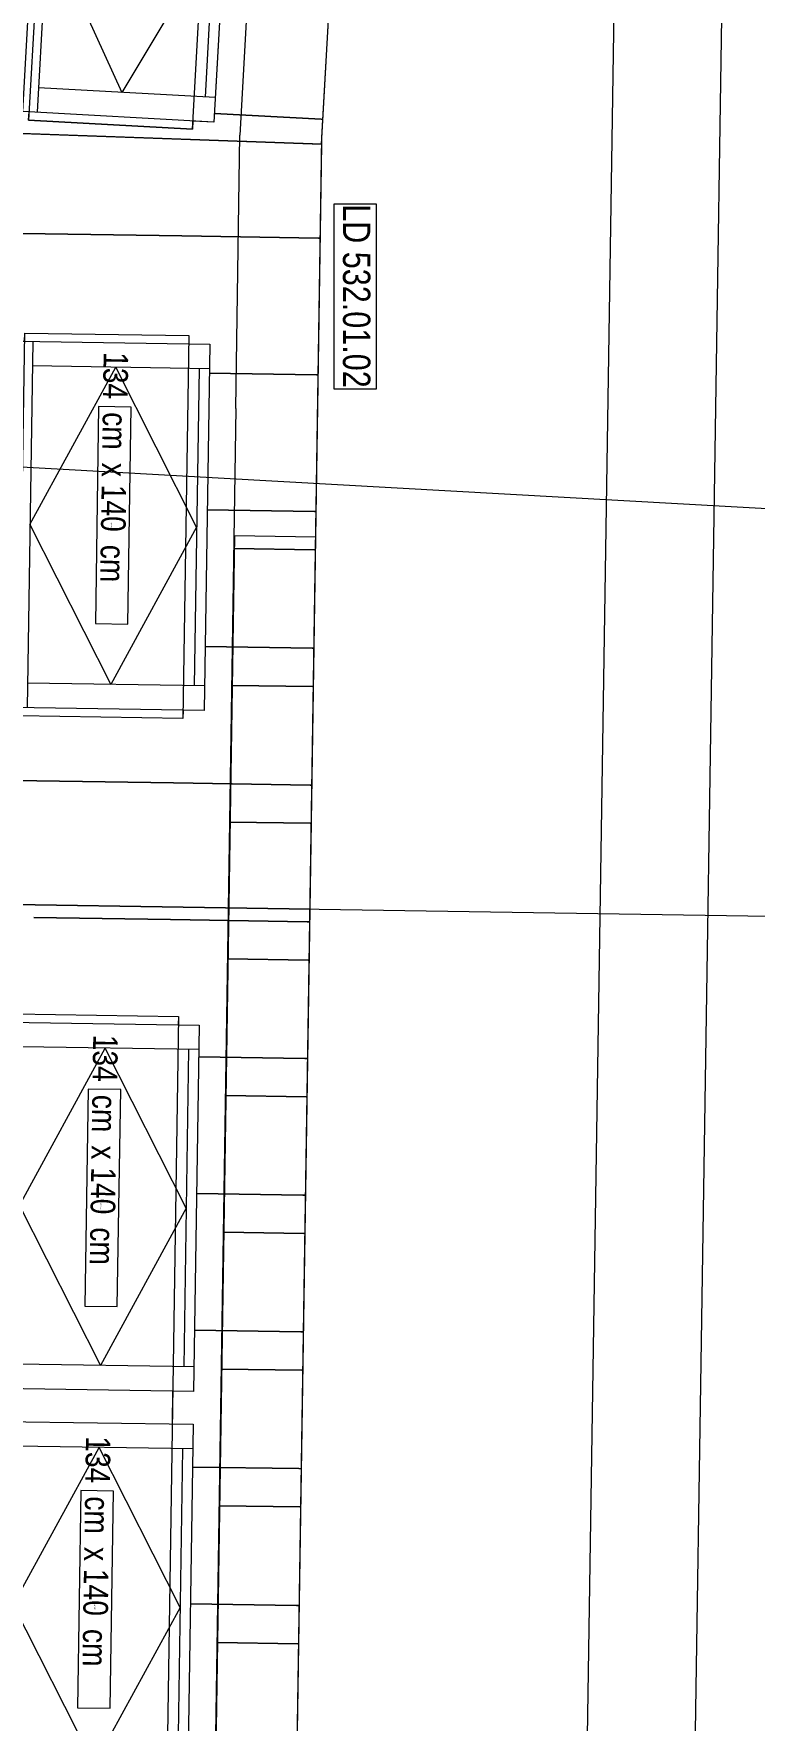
# Model space of a CAD drawing. Header units: metres. Extents: x -19025 to 34897, y -14024 to 26069.
# Drawn here: x 884 to 3519, y 7720 to 13887 of the extents above; entities that cross this region are included whole.
import ezdxf
from ezdxf.enums import TextEntityAlignment as Align

# ---------------------------------------------------------------- set-up
doc = ezdxf.new("R2010")
doc.units = ezdxf.units.M
doc.header["$MEASUREMENT"] = 0
for name, color, linetype in [('11__100 Achsraster', 7, 'Continuous'), ('310 Dachkonstruktion massiv', 7, 'Continuous'), ('330 Dachdeckung', 7, 'Continuous'), ('930 Beschriftung Allgemein', 7, 'Continuous'), ('936 Beschriftung PP', 7, 'Continuous'), ('937 Beschriftung Detail', 7, 'Continuous')]:
    doc.layers.add(name, color=color, linetype=linetype)
doc.styles.add('ERSTELLTER_STIL_1', font='ARIALN.TTF')
doc.styles.add('ERSTELLTER_STIL_4', font='arialbd.ttf')
doc.styles.add('ERSTELLTER_STIL_9', font='arial.ttf', dxfattribs={"width": 0.8})
doc.linetypes.add('Grenze Bezirk', pattern='A,0,[2,22HAUS116_412 STG1 _ 2.DG_IndexB_2026-08-161.Shx,S=0.001587,R=0,X=0,Y=0],-0.25,0', length=0.25)

# ---------------------------------------------------------------- blocks, each defined once
blk = doc.blocks.new('Etikett_36_1', base_point=(-0.5762, 12.8611))
at = {"layer": '936 Beschriftung PP', "color": 7, "linetype": 'Continuous', "lineweight": 13, "flags": 128}
blk.add_lwpolyline([(-0.7069, 12.0695), (-0.5884, 12.0677), (-0.5762, 12.8611), (-0.6948, 12.863)], close=True, dxfattribs=at)
at = {"layer": '936 Beschriftung PP', "color": 7, "lineweight": 13, "insert": (-0.6016, 12.0679), "char_height": 0.09, "attachment_point": 3, "rotation": 269.12119, "style": 'ERSTELLTER_STIL_1'}
blk.add_mtext('\\A1;{\\pqr;\\pt0,1;\\fArial Narrow|b0|i0|c0|p0;\\W1.000000;134\\fArial Narrow|b0|i0|c0|p0;\\W1.000000;\\A1{\\H.66x;\\S^  ;}\\fArial Narrow|b0|i0|c0|p0;\\W1.000000; cm\\fArial Narrow|b0|i0|c0|p0;\\W1.000000;\\A1{\\H.66x;\\S^  ;}\\fArial Narrow|b0|i0|c0|p0;\\W1.000000; x \\fArial Narrow|b0|i0|c0|p0;\\W1.000000;\\fArial Narrow|b0|i0|c0|p0;\\W1.000000;\\fArial Narrow|b0|i0|c0|p0;\\W1.000000;\\fArial Narrow|b0|i0|c0|p0;\\W1.000000;\\fArial Narrow|b0|i0|c0|p0;\\W1.000000;140\\fArial Narrow|b0|i0|c0|p0;\\W1.000000;\\A1{\\H.66x;\\S^  ;}\\fArial Narrow|b0|i0|c0|p0;\\W1.000000; cm\\fArial Narrow|b0|i0|c0|p0;\\W1.000000;\\A1{\\H.66x;\\S^  ;}\\fArial Narrow|b0|i0|c0|p0;\\W1.000000;\\fArial Narrow|b0|i0|c0|p0;\\W1.000000;\\fArial Narrow|b0|i0|c0|p0;\\W1.000000;\\fArial Narrow|b0|i0|c0|p0;\\W1.000000;\\fArial Narrow|b0|i0|c0|p0;\\W1.000000;\\fArial Narrow|b0|i0|c0|p0;\\W1.000000;\\fArial Narrow|b0|i0|c0|p0;\\W1.000000;\\A1{\\H.66x;\\S^  ;}\\fArial Narrow|b0|i0|c0|p0;\\W1.000000;\\fArial Narrow|b0|i0|c0|p0;\\W1.000000;\\A1{\\H.66x;\\S^  ;}\\fArial Narrow|b0|i0|c0|p0;\\W1.000000;\\fArial Narrow|b0|i0|c0|p0;\\W1.000000;\\fArial Narrow|b0|i0|c0|p0;\\W1.000000;\\fArial Narrow|b0|i0|c0|p0;\\W1.000000;\\fArial Narrow|b0|i0|c0|p0;\\W1.000000;\\fArial Narrow|b0|i0|c0|p0;\\W1.000000;\\fArial Narrow|b0|i0|c0|p0;\\W1.000000;\\A1{\\H.66x;\\S^  ;}\\fArial Narrow|b0|i0|c0|p0;\\W1.000000;\\fArial Narrow|b0|i0|c0|p0;\\W1.000000;\\A1{\\H.66x;\\S^  ;}\\fArial Narrow|b0|i0|c0|p0;\\W1.000000;\\fArial Narrow|b0|i0|c0|p0;\\W1.000000;\\fArial Narrow|b0|i0|c0|p0;\\W1.000000;\\fArial Narrow|b0|i0|c0|p0;\\W1.000000;\\fArial Narrow|b0|i0|c0|p0;\\W1.000000;\\fArial Narrow|b0|i0|c0|p0;\\W1.000000;\\fArial Narrow|b0|i0|c0|p0;\\W1.000000;\\A1{\\H.66x;\\S^  ;}\\fArial Narrow|b0|i0|c0|p0;\\W1.000000;\\fArial Narrow|b0|i0|c0|p0;\\W1.000000;\\A1{\\H.66x;\\S^  ;}\\fArial Narrow|b0|i0|c0|p0;\\W1.000000;\\fArial Narrow|b0|i0|c0|p0;\\W1.000000;\\fArial Narrow|b0|i0|c0|p0;\\W1.000000;\\fArial Narrow|b0|i0|c0|p0;\\W1.000000;\\fArial Narrow|b0|i0|c0|p0;\\W1.000000;\\fArial Narrow|b0|i0|c0|p0;\\W1.000000;\\fArial Narrow|b0|i0|c0|p0;\\W1.000000;\\A1{\\H.66x;\\S^  ;}\\fArial Narrow|b0|i0|c0|p0;\\W1.000000;}', dxfattribs=at)
at = {"layer": '936 Beschriftung PP', "color": 7, "lineweight": 13, "style": 'ERSTELLTER_STIL_1'}
blk.add_attdef('DUMMY_92', text='', height=0.09, rotation=269.12119, dxfattribs=at).set_placement((-0.5762, 12.8611), align=Align.TOP_LEFT)
blk = doc.blocks.new('Etikett_37_1', base_point=(-0.5495, 14.3294))
at = {"layer": '936 Beschriftung PP', "color": 7, "linetype": 'Continuous', "lineweight": 13, "flags": 128}
blk.add_lwpolyline([(-0.6803, 13.5378), (-0.5617, 13.536), (-0.5495, 14.3294), (-0.6681, 14.3312)], close=True, dxfattribs=at)
at = {"layer": '936 Beschriftung PP', "color": 7, "lineweight": 13, "insert": (-0.5749, 13.5362), "char_height": 0.09, "attachment_point": 3, "rotation": 269.12119, "style": 'ERSTELLTER_STIL_1'}
blk.add_mtext('\\A1;{\\pqr;\\pt0,1;\\fArial Narrow|b0|i0|c0|p0;\\W1.000000;134\\fArial Narrow|b0|i0|c0|p0;\\W1.000000;\\A1{\\H.66x;\\S^  ;}\\fArial Narrow|b0|i0|c0|p0;\\W1.000000; cm\\fArial Narrow|b0|i0|c0|p0;\\W1.000000;\\A1{\\H.66x;\\S^  ;}\\fArial Narrow|b0|i0|c0|p0;\\W1.000000; x \\fArial Narrow|b0|i0|c0|p0;\\W1.000000;\\fArial Narrow|b0|i0|c0|p0;\\W1.000000;\\fArial Narrow|b0|i0|c0|p0;\\W1.000000;\\fArial Narrow|b0|i0|c0|p0;\\W1.000000;\\fArial Narrow|b0|i0|c0|p0;\\W1.000000;140\\fArial Narrow|b0|i0|c0|p0;\\W1.000000;\\A1{\\H.66x;\\S^  ;}\\fArial Narrow|b0|i0|c0|p0;\\W1.000000; cm\\fArial Narrow|b0|i0|c0|p0;\\W1.000000;\\A1{\\H.66x;\\S^  ;}\\fArial Narrow|b0|i0|c0|p0;\\W1.000000;\\fArial Narrow|b0|i0|c0|p0;\\W1.000000;\\fArial Narrow|b0|i0|c0|p0;\\W1.000000;\\fArial Narrow|b0|i0|c0|p0;\\W1.000000;\\fArial Narrow|b0|i0|c0|p0;\\W1.000000;\\fArial Narrow|b0|i0|c0|p0;\\W1.000000;\\fArial Narrow|b0|i0|c0|p0;\\W1.000000;\\A1{\\H.66x;\\S^  ;}\\fArial Narrow|b0|i0|c0|p0;\\W1.000000;\\fArial Narrow|b0|i0|c0|p0;\\W1.000000;\\A1{\\H.66x;\\S^  ;}\\fArial Narrow|b0|i0|c0|p0;\\W1.000000;\\fArial Narrow|b0|i0|c0|p0;\\W1.000000;\\fArial Narrow|b0|i0|c0|p0;\\W1.000000;\\fArial Narrow|b0|i0|c0|p0;\\W1.000000;\\fArial Narrow|b0|i0|c0|p0;\\W1.000000;\\fArial Narrow|b0|i0|c0|p0;\\W1.000000;\\fArial Narrow|b0|i0|c0|p0;\\W1.000000;\\A1{\\H.66x;\\S^  ;}\\fArial Narrow|b0|i0|c0|p0;\\W1.000000;\\fArial Narrow|b0|i0|c0|p0;\\W1.000000;\\A1{\\H.66x;\\S^  ;}\\fArial Narrow|b0|i0|c0|p0;\\W1.000000;\\fArial Narrow|b0|i0|c0|p0;\\W1.000000;\\fArial Narrow|b0|i0|c0|p0;\\W1.000000;\\fArial Narrow|b0|i0|c0|p0;\\W1.000000;\\fArial Narrow|b0|i0|c0|p0;\\W1.000000;\\fArial Narrow|b0|i0|c0|p0;\\W1.000000;\\fArial Narrow|b0|i0|c0|p0;\\W1.000000;\\A1{\\H.66x;\\S^  ;}\\fArial Narrow|b0|i0|c0|p0;\\W1.000000;\\fArial Narrow|b0|i0|c0|p0;\\W1.000000;\\A1{\\H.66x;\\S^  ;}\\fArial Narrow|b0|i0|c0|p0;\\W1.000000;\\fArial Narrow|b0|i0|c0|p0;\\W1.000000;\\fArial Narrow|b0|i0|c0|p0;\\W1.000000;\\fArial Narrow|b0|i0|c0|p0;\\W1.000000;\\fArial Narrow|b0|i0|c0|p0;\\W1.000000;\\fArial Narrow|b0|i0|c0|p0;\\W1.000000;\\fArial Narrow|b0|i0|c0|p0;\\W1.000000;\\A1{\\H.66x;\\S^  ;}\\fArial Narrow|b0|i0|c0|p0;\\W1.000000;}', dxfattribs=at)
at = {"layer": '936 Beschriftung PP', "color": 7, "lineweight": 13, "style": 'ERSTELLTER_STIL_1'}
blk.add_attdef('DUMMY_92', text='', height=0.09, rotation=269.12119, dxfattribs=at).set_placement((-0.5495, 14.3294), align=Align.TOP_LEFT)
blk = doc.blocks.new('Etikett_38_1', base_point=(-0.5115, 16.8253))
at = {"layer": '936 Beschriftung PP', "color": 7, "linetype": 'Continuous', "lineweight": 13, "flags": 128}
blk.add_lwpolyline([(-0.6422, 16.0337), (-0.5237, 16.0319), (-0.5115, 16.8253), (-0.6301, 16.8271)], close=True, dxfattribs=at)
at = {"layer": '936 Beschriftung PP', "color": 7, "lineweight": 13, "insert": (-0.5369, 16.0321), "char_height": 0.09, "attachment_point": 3, "rotation": 269.12119, "style": 'ERSTELLTER_STIL_1'}
blk.add_mtext('\\A1;{\\pqr;\\pt0,1;\\fArial Narrow|b0|i0|c0|p0;\\W1.000000;134\\fArial Narrow|b0|i0|c0|p0;\\W1.000000;\\A1{\\H.66x;\\S^  ;}\\fArial Narrow|b0|i0|c0|p0;\\W1.000000; cm\\fArial Narrow|b0|i0|c0|p0;\\W1.000000;\\A1{\\H.66x;\\S^  ;}\\fArial Narrow|b0|i0|c0|p0;\\W1.000000; x \\fArial Narrow|b0|i0|c0|p0;\\W1.000000;\\fArial Narrow|b0|i0|c0|p0;\\W1.000000;\\fArial Narrow|b0|i0|c0|p0;\\W1.000000;\\fArial Narrow|b0|i0|c0|p0;\\W1.000000;\\fArial Narrow|b0|i0|c0|p0;\\W1.000000;140\\fArial Narrow|b0|i0|c0|p0;\\W1.000000;\\A1{\\H.66x;\\S^  ;}\\fArial Narrow|b0|i0|c0|p0;\\W1.000000; cm\\fArial Narrow|b0|i0|c0|p0;\\W1.000000;\\A1{\\H.66x;\\S^  ;}\\fArial Narrow|b0|i0|c0|p0;\\W1.000000;\\fArial Narrow|b0|i0|c0|p0;\\W1.000000;\\fArial Narrow|b0|i0|c0|p0;\\W1.000000;\\fArial Narrow|b0|i0|c0|p0;\\W1.000000;\\fArial Narrow|b0|i0|c0|p0;\\W1.000000;\\fArial Narrow|b0|i0|c0|p0;\\W1.000000;\\fArial Narrow|b0|i0|c0|p0;\\W1.000000;\\A1{\\H.66x;\\S^  ;}\\fArial Narrow|b0|i0|c0|p0;\\W1.000000;\\fArial Narrow|b0|i0|c0|p0;\\W1.000000;\\A1{\\H.66x;\\S^  ;}\\fArial Narrow|b0|i0|c0|p0;\\W1.000000;\\fArial Narrow|b0|i0|c0|p0;\\W1.000000;\\fArial Narrow|b0|i0|c0|p0;\\W1.000000;\\fArial Narrow|b0|i0|c0|p0;\\W1.000000;\\fArial Narrow|b0|i0|c0|p0;\\W1.000000;\\fArial Narrow|b0|i0|c0|p0;\\W1.000000;\\fArial Narrow|b0|i0|c0|p0;\\W1.000000;\\A1{\\H.66x;\\S^  ;}\\fArial Narrow|b0|i0|c0|p0;\\W1.000000;\\fArial Narrow|b0|i0|c0|p0;\\W1.000000;\\A1{\\H.66x;\\S^  ;}\\fArial Narrow|b0|i0|c0|p0;\\W1.000000;\\fArial Narrow|b0|i0|c0|p0;\\W1.000000;\\fArial Narrow|b0|i0|c0|p0;\\W1.000000;\\fArial Narrow|b0|i0|c0|p0;\\W1.000000;\\fArial Narrow|b0|i0|c0|p0;\\W1.000000;\\fArial Narrow|b0|i0|c0|p0;\\W1.000000;\\fArial Narrow|b0|i0|c0|p0;\\W1.000000;\\A1{\\H.66x;\\S^  ;}\\fArial Narrow|b0|i0|c0|p0;\\W1.000000;\\fArial Narrow|b0|i0|c0|p0;\\W1.000000;\\A1{\\H.66x;\\S^  ;}\\fArial Narrow|b0|i0|c0|p0;\\W1.000000;\\fArial Narrow|b0|i0|c0|p0;\\W1.000000;\\fArial Narrow|b0|i0|c0|p0;\\W1.000000;\\fArial Narrow|b0|i0|c0|p0;\\W1.000000;\\fArial Narrow|b0|i0|c0|p0;\\W1.000000;\\fArial Narrow|b0|i0|c0|p0;\\W1.000000;\\fArial Narrow|b0|i0|c0|p0;\\W1.000000;\\A1{\\H.66x;\\S^  ;}\\fArial Narrow|b0|i0|c0|p0;\\W1.000000;}', dxfattribs=at)
at = {"layer": '936 Beschriftung PP', "color": 7, "lineweight": 13, "style": 'ERSTELLTER_STIL_1'}
blk.add_attdef('DUMMY_92', text='', height=0.09, rotation=269.12119, dxfattribs=at).set_placement((-0.5115, 16.8253), align=Align.TOP_LEFT)
blk = doc.blocks.new('*X598')
at = {"layer": '310 Dachkonstruktion massiv', "color": 8, "linetype": 'Continuous', "lineweight": 5}
for p, q in [((-1.3666, 17.4666), (-1.3254, 17.466)), ((-1.3254, 17.466), (-1.3666, 17.4666)), ((-1.3254, 17.466), (-0.8254, 17.4583)), ((-0.8254, 17.4583), (-1.3254, 17.466)), ((-0.8254, 17.4583), (-0.3255, 17.4506)), ((-0.3255, 17.4506), (-0.8254, 17.4583)), ((-0.3255, 17.4506), (0.1745, 17.4429)), ((0.1745, 17.4429), (-0.3255, 17.4506)), ((0.1745, 17.4429), (0.1808, 17.4428)), ((0.1808, 17.4428), (0.1745, 17.4429)), ((-1.3742, 16.9666), (-1.3331, 16.966)), ((-1.3331, 16.966), (-1.3742, 16.9666)), ((-1.3331, 16.966), (-0.9254, 16.9597)), ((-0.9254, 16.9597), (-1.3331, 16.966)), ((-0.2255, 16.949), (0.1668, 16.943)), ((0.1668, 16.943), (-0.2255, 16.949)), ((0.1668, 16.943), (0.1731, 16.9429)), ((0.1731, 16.9429), (0.1668, 16.943)), ((-1.3819, 16.4667), (-1.3407, 16.4661)), ((-1.3407, 16.4661), (-1.3819, 16.4667)), ((-1.3407, 16.4661), (-0.933, 16.4598)), ((-0.933, 16.4598), (-1.3407, 16.4661)), ((-0.2331, 16.4491), (0.1591, 16.443)), ((0.1591, 16.443), (-0.2331, 16.4491)), ((0.1591, 16.443), (0.1654, 16.4429)), ((0.1654, 16.4429), (0.1591, 16.443)), ((-1.3896, 15.9668), (-1.3484, 15.9661)), ((-1.3484, 15.9661), (-1.3896, 15.9668)), ((-1.3484, 15.9661), (-0.9407, 15.9599)), ((-0.9407, 15.9599), (-1.3484, 15.9661)), ((-0.2408, 15.9491), (0.1514, 15.9431)), ((0.1514, 15.9431), (-0.2408, 15.9491)), ((0.1514, 15.9431), (0.1578, 15.943)), ((0.1578, 15.943), (0.1514, 15.9431)), ((-1.3972, 15.4668), (-1.3561, 15.4662)), ((-1.3561, 15.4662), (-1.3972, 15.4668)), ((-1.3561, 15.4662), (-0.8562, 15.4585)), ((-0.8562, 15.4585), (-1.3561, 15.4662)), ((-0.8562, 15.4585), (-0.3562, 15.4508)), ((-0.3562, 15.4508), (-0.8562, 15.4585)), ((-0.3562, 15.4508), (0.1437, 15.4431)), ((0.1437, 15.4431), (-0.3562, 15.4508)), ((0.1437, 15.4431), (0.1501, 15.443)), ((0.1501, 15.443), (0.1437, 15.4431))]:
    blk.add_line(p, q, dxfattribs=at)
blk = doc.blocks.new('Einfache Dachfensteröffnung_11')
at = {"layer": '310 Dachkonstruktion massiv', "linetype": 'Continuous', "lineweight": 0}
for p, q in [((0.7, 0.6), (-0.7, 0.6)), ((-0.7, 0.6), (-0.7, 0)), ((0.7, 0), (0.7, 0.6)), ((-0.7, 0), (0.7, 0))]:
    blk.add_line(p, q, dxfattribs=at)
blk = doc.blocks.new('VELUX GGL_5')
at = {"layer": '310 Dachkonstruktion massiv', "color": 7, "linetype": 'Continuous', "lineweight": 13}
for p, q in [((-0.67, 0.6475), (0.67, 0.6475)), ((-0.58, 0), (-0.58, 0.6475)), ((0, 0.6475), (-0.58, 0.3425)), ((0, 0.6475), (0.58, 0.3425)), ((0.58, 0), (0.58, 0.6475)), ((0, 0.0375), (-0.58, 0.3425)), ((0, 0.0375), (0.58, 0.3425)), ((-0.58, 0.0375), (0.58, 0.0375))]:
    blk.add_line(p, q, dxfattribs=at)
at = {"layer": '310 Dachkonstruktion massiv', "color": 7, "linetype": 'Continuous', "lineweight": 13, "flags": 128}
blk.add_lwpolyline([(-0.67, 0), (0.67, 0), (0.67, 0.7), (-0.67, 0.7)], close=True, dxfattribs=at)
at = {"layer": '310 Dachkonstruktion massiv', "color": 255, "linetype": 'Continuous', "lineweight": 13, "style": 'ERSTELLTER_STIL_1'}
blk.add_attdef('BO_edinum', text='', height=0.005, dxfattribs=at).set_placement((0, 0.35), align=Align.MIDDLE_CENTER)
blk = doc.blocks.new('Dachfläche_22_1', base_point=(0.1432, 14.9894))
at = {"layer": '310 Dachkonstruktion massiv', "color": 7, "linetype": 'Continuous', "lineweight": 13, "flags": 128}
for points in [[(-1.3608, 17.8417), (-1.4042, 15.0132), (0.1432, 14.9894), (0.1861, 17.7865)], [(-0.9212, 15.7258), (-0.9443, 15.7262), (-0.9237, 17.066), (-0.9007, 17.0657), (-0.9002, 17.0957), (-0.3003, 17.0865), (-0.3007, 17.0565), (-0.2238, 17.0553), (-0.2444, 15.7155), (-0.3213, 15.7166), (-0.3217, 15.6866), (-0.9217, 15.6958)]]:
    blk.add_lwpolyline(points, close=True, dxfattribs=at)
at = {"layer": '310 Dachkonstruktion massiv', "color": 7, "linetype": 'Continuous', "lineweight": 13}
blk.add_blockref('*X598', (0, 0), dxfattribs=at)
at = {"layer": '310 Dachkonstruktion massiv', "linetype": 'Continuous', "lineweight": 0, "xscale": -1, "rotation": 89.12119309730059}
blk.add_blockref('Einfache Dachfensteröffnung_11', (-0.311, 16.3866), dxfattribs=at)
at = {"layer": '310 Dachkonstruktion massiv', "linetype": 'Continuous', "lineweight": 0}
ref = blk.add_blockref('VELUX GGL_5', (-0.2341, 16.3854), dxfattribs=dict(at, xscale=-1, rotation=89.12119309730059))
ref.add_attrib('BO_edinum', '134/140', dxfattribs={"color": 8, "linetype": 'Continuous', "lineweight": 13, "height": 0.005, "rotation": 89.12119, "style": 'ERSTELLTER_STIL_1'}).set_placement((-0.5841, 16.3908), align=Align.MIDDLE_CENTER)
blk = doc.blocks.new('*X602')
at = {"layer": '310 Dachkonstruktion massiv', "color": 8, "linetype": 'Continuous', "lineweight": 5}
for p, q in [((-0.8676, 14.9586), (-0.3676, 14.9509)), ((-0.3676, 14.9509), (-0.8676, 14.9586)), ((-0.3676, 14.9509), (0.1323, 14.9432)), ((0.1323, 14.9432), (-0.3676, 14.9509)), ((0.1323, 14.9432), (0.1424, 14.9431)), ((0.1424, 14.9431), (0.1323, 14.9432)), ((-0.2638, 14.4493), (0.1246, 14.4433)), ((0.1246, 14.4433), (-0.2638, 14.4493)), ((0.1246, 14.4433), (0.1348, 14.4432)), ((0.1348, 14.4432), (0.1246, 14.4433)), ((-0.2715, 13.9493), (0.117, 13.9434)), ((0.117, 13.9434), (-0.2715, 13.9493)), ((0.117, 13.9434), (0.1271, 13.9432)), ((0.1271, 13.9432), (0.117, 13.9434)), ((-0.2791, 13.4494), (0.1093, 13.4434)), ((0.1093, 13.4434), (-0.2791, 13.4494)), ((0.1093, 13.4434), (0.1194, 13.4433)), ((0.1194, 13.4433), (0.1093, 13.4434)), ((-0.2868, 12.9495), (0.1016, 12.9435)), ((0.1016, 12.9435), (-0.2868, 12.9495)), ((0.1016, 12.9435), (0.1118, 12.9433)), ((0.1118, 12.9433), (0.1016, 12.9435)), ((-0.2945, 12.4495), (0.0939, 12.4435)), ((0.0939, 12.4435), (-0.2945, 12.4495)), ((0.0939, 12.4435), (0.1041, 12.4434)), ((0.1041, 12.4434), (0.0939, 12.4435))]:
    blk.add_line(p, q, dxfattribs=at)
blk = doc.blocks.new('Einfache Dachfensteröffnung_13')
at = {"layer": '310 Dachkonstruktion massiv', "linetype": 'Continuous', "lineweight": 0}
for p, q in [((1.43, 0.6), (-1.43, 0.6)), ((-1.43, 0.6), (-1.43, 0)), ((1.43, 0), (1.43, 0.6)), ((-1.43, 0), (1.43, 0))]:
    blk.add_line(p, q, dxfattribs=at)
blk = doc.blocks.new('VELUX GGL_6')
at = {"layer": '310 Dachkonstruktion massiv', "color": 7, "linetype": 'Continuous', "lineweight": 13}
for p, q in [((-0.67, 0.6475), (0.67, 0.6475)), ((-0.58, 0), (-0.58, 0.6475)), ((0, 0.6475), (-0.58, 0.3425)), ((0, 0.6475), (0.58, 0.3425)), ((0.58, 0), (0.58, 0.6475)), ((0, 0.0375), (-0.58, 0.3425)), ((0, 0.0375), (0.58, 0.3425)), ((-0.58, 0.0375), (0.58, 0.0375))]:
    blk.add_line(p, q, dxfattribs=at)
at = {"layer": '310 Dachkonstruktion massiv', "color": 7, "linetype": 'Continuous', "lineweight": 13, "flags": 128}
blk.add_lwpolyline([(-0.67, 0), (0.67, 0), (0.67, 0.7), (-0.67, 0.7)], close=True, dxfattribs=at)
at = {"layer": '310 Dachkonstruktion massiv', "color": 255, "linetype": 'Continuous', "lineweight": 13, "style": 'ERSTELLTER_STIL_1'}
blk.add_attdef('BO_edinum', text='', height=0.005, dxfattribs=at).set_placement((0, 0.35), align=Align.MIDDLE_CENTER)
blk = doc.blocks.new('Dachfläche_23_1', base_point=(0.04, 8.2644))
at = {"layer": '310 Dachkonstruktion massiv', "color": 7, "linetype": 'Continuous', "lineweight": 13, "flags": 128}
for points in [[(-1.4042, 15.0132), (-1.5123, 7.9674), (-0.6658, 7.9545), (-0.6609, 8.2752), (0.04, 8.2644), (0.1432, 14.9894)], [(-0.9818, 11.7762), (-1.0049, 11.7766), (-0.9843, 13.1164), (-0.9612, 13.1161), (-0.9594, 13.2361), (-0.9825, 13.2364), (-0.9619, 14.5763), (-0.9388, 14.5759), (-0.9384, 14.606), (-0.3385, 14.5967), (-0.3389, 14.5667), (-0.262, 14.5655), (-0.2826, 13.2257), (-0.3595, 13.2269), (-0.3613, 13.1069), (-0.2844, 13.1057), (-0.305, 11.7659), (-0.3819, 11.767), (-0.3823, 11.7371), (-0.9822, 11.7463)]]:
    blk.add_lwpolyline(points, close=True, dxfattribs=at)
at = {"layer": '310 Dachkonstruktion massiv', "color": 7, "linetype": 'Continuous', "lineweight": 13}
blk.add_blockref('*X602', (0, 0), dxfattribs=at)
at = {"layer": '310 Dachkonstruktion massiv', "linetype": 'Continuous', "lineweight": 0}
ref = blk.add_blockref('VELUX GGL_5', (-0.2723, 13.8956), dxfattribs=dict(at, xscale=-1, rotation=89.12119309730059))
ref.add_attrib('BO_edinum', '134/140', dxfattribs={"color": 8, "linetype": 'Continuous', "lineweight": 13, "height": 0.005, "rotation": 89.12119, "style": 'ERSTELLTER_STIL_1'}).set_placement((-0.6223, 13.901), align=Align.MIDDLE_CENTER)
at = {"layer": '310 Dachkonstruktion massiv', "linetype": 'Continuous', "lineweight": 0, "xscale": -1, "rotation": 89.12119309730059}
blk.add_blockref('Einfache Dachfensteröffnung_13', (-0.3604, 13.1669), dxfattribs=at)
blk.add_blockref('Einfache Dachfensteröffnung_13', (-0.3604, 13.1669), dxfattribs=at)
at = {"layer": '310 Dachkonstruktion massiv', "linetype": 'Continuous', "lineweight": 0}
ref = blk.add_blockref('VELUX GGL_6', (-0.2947, 12.4358), dxfattribs=dict(at, xscale=-1, rotation=89.12119309730059))
ref.add_attrib('BO_edinum', '134/140', dxfattribs={"color": 8, "linetype": 'Continuous', "lineweight": 13, "height": 0.005, "rotation": 89.12119, "style": 'ERSTELLTER_STIL_1'}).set_placement((-0.6446, 12.4412), align=Align.MIDDLE_CENTER)
blk = doc.blocks.new('*X616')
at = {"layer": '330 Dachdeckung', "color": 253, "linetype": 'Continuous', "lineweight": 9, "true_color": 0x9f9f9f}
for p, q in [((-0.1344, 16.3075), (0.1594, 16.303)), ((0.1594, 16.303), (-0.1344, 16.3075)), ((0.1594, 16.303), (0.1633, 16.3029)), ((0.1633, 16.3029), (0.1594, 16.303)), ((-0.1421, 15.8076), (0.1517, 15.803)), ((0.1517, 15.803), (-0.1421, 15.8076)), ((0.1517, 15.803), (0.1556, 15.803)), ((0.1556, 15.803), (0.1517, 15.803)), ((-0.1498, 15.3076), (0.144, 15.3031)), ((0.144, 15.3031), (-0.1498, 15.3076)), ((0.144, 15.3031), (0.148, 15.303)), ((0.148, 15.303), (0.144, 15.3031)), ((-0.1574, 14.8077), (0.1363, 14.8032)), ((0.1363, 14.8032), (-0.1574, 14.8077)), ((0.1363, 14.8032), (0.1403, 14.8031)), ((0.1403, 14.8031), (0.1363, 14.8032)), ((-0.1651, 14.3077), (0.1286, 14.3032)), ((0.1286, 14.3032), (-0.1651, 14.3077)), ((0.1286, 14.3032), (0.1326, 14.3032)), ((0.1326, 14.3032), (0.1286, 14.3032)), ((-0.1728, 13.8078), (0.121, 13.8033)), ((0.121, 13.8033), (-0.1728, 13.8078)), ((0.121, 13.8033), (0.125, 13.8032)), ((0.125, 13.8032), (0.121, 13.8033)), ((-0.1804, 13.3078), (0.1133, 13.3033)), ((0.1133, 13.3033), (-0.1804, 13.3078)), ((0.1133, 13.3033), (0.1173, 13.3033)), ((0.1173, 13.3033), (0.1133, 13.3033)), ((-0.1881, 12.8079), (0.1056, 12.8034)), ((0.1056, 12.8034), (-0.1881, 12.8079)), ((0.1056, 12.8034), (0.1096, 12.8033)), ((0.1096, 12.8033), (0.1056, 12.8034)), ((-0.1958, 12.308), (0.0979, 12.3034)), ((0.0979, 12.3034), (-0.1958, 12.308)), ((0.0979, 12.3034), (0.1019, 12.3034)), ((0.1019, 12.3034), (0.0979, 12.3034))]:
    blk.add_line(p, q, dxfattribs=at)
blk = doc.blocks.new('Dachfläche_28_1', base_point=(0.04, 8.2637))
at = {"layer": '330 Dachdeckung', "color": 7, "linetype": 'Continuous', "lineweight": 13, "flags": 128}
blk.add_lwpolyline([(0.04, 8.2637), (0.164, 16.3493), (-0.1337, 16.3538), (-0.2577, 8.2683)], close=True, dxfattribs=at)
at = {"layer": '330 Dachdeckung', "color": 7, "linetype": 'Continuous', "lineweight": 13}
blk.add_blockref('*X616', (0, 0), dxfattribs=at)
blk = doc.blocks.new('*X663')
at = {"layer": '310 Dachkonstruktion massiv', "color": 8, "linetype": 'Continuous', "lineweight": 5}
for p, q in [((-1.2656, 19.4608), (-1.2297, 19.4588)), ((-1.2297, 19.4588), (-1.2656, 19.4608)), ((-1.2297, 19.4588), (-0.7305, 19.4308)), ((-0.7305, 19.4308), (-1.2297, 19.4588)), ((-0.7305, 19.4308), (-0.2313, 19.4028)), ((-0.2313, 19.4028), (-0.7305, 19.4308)), ((-0.2313, 19.4028), (0.2679, 19.3749)), ((0.2679, 19.3749), (-0.2313, 19.4028)), ((0.2679, 19.3749), (0.274, 19.3745)), ((0.274, 19.3745), (0.2679, 19.3749)), ((-1.2936, 18.9616), (-1.2577, 18.9596)), ((-1.2577, 18.9596), (-1.2936, 18.9616)), ((-1.2577, 18.9596), (-0.8498, 18.9367)), ((-0.8498, 18.9367), (-1.2577, 18.9596)), ((-0.1509, 18.8975), (0.2399, 18.8756)), ((0.2399, 18.8756), (-0.1509, 18.8975)), ((0.2399, 18.8756), (0.2461, 18.8753)), ((0.2461, 18.8753), (0.2399, 18.8756)), ((-1.3216, 18.4624), (-1.2857, 18.4604)), ((-1.2857, 18.4604), (-1.3216, 18.4624)), ((-1.2857, 18.4604), (-0.8778, 18.4375)), ((-0.8778, 18.4375), (-1.2857, 18.4604)), ((-0.1789, 18.3983), (0.212, 18.3764)), ((0.212, 18.3764), (-0.1789, 18.3983)), ((0.212, 18.3764), (0.2181, 18.3761)), ((0.2181, 18.3761), (0.212, 18.3764)), ((-1.3496, 17.9632), (-1.3137, 17.9612)), ((-1.3137, 17.9612), (-1.3496, 17.9632)), ((-1.3137, 17.9612), (-0.9058, 17.9383)), ((-0.9058, 17.9383), (-1.3137, 17.9612)), ((-0.2069, 17.8991), (0.184, 17.8772)), ((0.184, 17.8772), (-0.2069, 17.8991)), ((0.184, 17.8772), (0.1901, 17.8769)), ((0.1901, 17.8769), (0.184, 17.8772))]:
    blk.add_line(p, q, dxfattribs=at)
blk = doc.blocks.new('Einfache Dachfensteröffnung_17')
at = {"layer": '310 Dachkonstruktion massiv', "linetype": 'Continuous', "lineweight": 0}
for p, q in [((0.7001, 0.6), (-0.7001, 0.6)), ((-0.7001, 0.6), (-0.7001, 0)), ((0.7001, 0), (0.7001, 0.6)), ((-0.7001, 0), (0.7001, 0))]:
    blk.add_line(p, q, dxfattribs=at)
blk = doc.blocks.new('VELUX GGL_7')
at = {"layer": '310 Dachkonstruktion massiv', "color": 7, "linetype": 'Continuous', "lineweight": 13}
for p, q in [((-0.67, 0.6475), (0.67, 0.6475)), ((-0.58, 0), (-0.58, 0.6475)), ((0, 0.6475), (-0.58, 0.3425)), ((0, 0.6475), (0.58, 0.3425)), ((0.58, 0), (0.58, 0.6475)), ((0, 0.0375), (-0.58, 0.3425)), ((0, 0.0375), (0.58, 0.3425)), ((-0.58, 0.0375), (0.58, 0.0375))]:
    blk.add_line(p, q, dxfattribs=at)
at = {"layer": '310 Dachkonstruktion massiv', "color": 7, "linetype": 'Continuous', "lineweight": 13, "flags": 128}
blk.add_lwpolyline([(-0.67, 0), (0.67, 0), (0.67, 0.7), (-0.67, 0.7)], close=True, dxfattribs=at)
at = {"layer": '310 Dachkonstruktion massiv', "color": 255, "linetype": 'Continuous', "lineweight": 13, "style": 'ERSTELLTER_STIL_1'}
blk.add_attdef('BO_edinum', text='', height=0.005, dxfattribs=at).set_placement((0, 0.35), align=Align.MIDDLE_CENTER)
blk = doc.blocks.new('Dachfläche_30_1', base_point=(0.185, 17.7865))
at = {"layer": '310 Dachkonstruktion massiv', "color": 7, "linetype": 'Continuous', "lineweight": 13, "flags": 128}
for points in [[(-1.2408, 19.903), (-1.3564, 17.8415), (0.185, 17.7865), (0.281, 19.498), (-0.1683, 19.5232), (-0.1505, 19.8419)], [(-0.9076, 17.9057), (-0.8326, 19.2436), (-0.8095, 19.2423), (-0.8079, 19.2725), (-0.2088, 19.2389), (-0.2105, 19.2087), (-0.1337, 19.2044), (-0.2087, 17.8665), (-0.2855, 17.8708), (-0.2872, 17.841), (-0.8862, 17.8745), (-0.8845, 17.9044)]]:
    blk.add_lwpolyline(points, close=True, dxfattribs=at)
at = {"layer": '310 Dachkonstruktion massiv', "color": 7, "linetype": 'Continuous', "lineweight": 13}
blk.add_blockref('*X663', (0, 0), dxfattribs=at)
at = {"layer": '310 Dachkonstruktion massiv', "linetype": 'Continuous', "lineweight": 0}
ref = blk.add_blockref('VELUX GGL_7', (-0.1712, 18.5355), dxfattribs=dict(at, xscale=-1, rotation=86.7914836001973))
ref.add_attrib('BO_edinum', '134/140', dxfattribs={"color": 8, "linetype": 'Continuous', "lineweight": 13, "height": 0.005, "rotation": 86.79148, "style": 'ERSTELLTER_STIL_1'}).set_placement((-0.5207, 18.5551), align=Align.MIDDLE_CENTER)
at = {"layer": '310 Dachkonstruktion massiv', "linetype": 'Continuous', "lineweight": 0, "rotation": 86.7914836001973}
blk.add_blockref('Einfache Dachfensteröffnung_17', (-0.248, 18.5399), dxfattribs=at)
blk = doc.blocks.new('Standard-Rastermarker_10')
at = {"layer": '11__100 Achsraster', "color": 8, "linetype": 'Grenze Bezirk', "lineweight": 5}
for q in [(0, 0), (22.3601, 0)]:
    blk.add_line((1.0005, 0), q, dxfattribs=at)
at = {"layer": '11__100 Achsraster', "color": 8, "lineweight": 5, "style": 'ERSTELLTER_STIL_4'}
blk.add_attdef('AC_MarkerText_1', text='', height=0.2, rotation=0.87881, dxfattribs=at).set_placement((23.6084, 0.1), align=Align.TOP_CENTER)
blk = doc.blocks.new('Standard-Rastermarker_16')
at = {"layer": '11__100 Achsraster', "color": 8, "linetype": 'Grenze Bezirk', "lineweight": 5}
blk.add_line((1.0118, 0), (22.964, 0), dxfattribs=at)
at = {"layer": '11__100 Achsraster', "color": 8, "lineweight": 5, "style": 'ERSTELLTER_STIL_4'}
blk.add_attdef('AC_MarkerText_1', text='', height=0.2, rotation=273.20852, dxfattribs=at).set_placement((-0.1045, -0.0376), align=Align.TOP_CENTER)
blk = doc.blocks.new('Standard-Rastermarker_17')
at = {"layer": '11__100 Achsraster', "color": 8, "linetype": 'Grenze Bezirk', "lineweight": 5}
blk.add_line((1.0422, 0), (24.3563, 0), dxfattribs=at)
at = {"layer": '11__100 Achsraster', "color": 8, "lineweight": 5, "style": 'ERSTELLTER_STIL_4'}
blk.add_attdef('AC_MarkerText_1', text='', height=0.2, rotation=270.87881, dxfattribs=at).set_placement((-0.1043, -0.0435), align=Align.TOP_CENTER)
blk = doc.blocks.new('Standard-Rastermarker_20')
at = {"layer": '11__100 Achsraster', "color": 8, "linetype": 'Grenze Bezirk', "lineweight": 5}
blk.add_line((11.058, 0), (12.058, 0), dxfattribs=at)
at = {"layer": '11__100 Achsraster', "color": 8, "lineweight": 5, "style": 'ERSTELLTER_STIL_4'}
blk.add_attdef('AC_MarkerText_1', text='', height=0.2, rotation=3.20852, dxfattribs=at).set_placement((-0.2582, 0.0998), align=Align.TOP_CENTER)

msp = doc.modelspace()

# ---------------------------------------------------------------- linework, layer by layer
at = {"layer": '930 Beschriftung Allgemein', "color": 253, "linetype": 'Continuous', "lineweight": 9, "true_color": 0x9f9f9f, "flags": 128}
msp.add_lwpolyline([(3408.211, 14503.879), (3295.01, 7124.036), (1840.181, 7146.352), (1937.755, 13507.447), (1998.045, 14582.93)], close=True, dxfattribs=at)
at = {"layer": '930 Beschriftung Allgemein', "color": 253, "linetype": 'Continuous', "lineweight": 9, "true_color": 0x9f9f9f}
msp.add_lwpolyline([(1975.937, 14188.549), (3007.441, 14130.725), (2904.574, 7424.638)], dxfattribs=at)
at = {"layer": '937 Beschriftung Detail', "color": 155, "linetype": 'Continuous', "lineweight": 5, "true_color": 0x416cbe, "flags": 128}
msp.add_lwpolyline([(1980.942, 13263.798), (1980.942, 12588.138), (2138.085, 12588.138), (2138.085, 13263.798), (1980.942, 13263.798)], close=True, dxfattribs=at)

# ---------------------------------------------------------------- block references
at = {"layer": '11__100 Achsraster', "color": 7, "linetype": 'Continuous', "lineweight": 18}
for name, p, xscale, yscale, zscale, rotation in [('Standard-Rastermarker_20', (2312.633, 25555.753), 1000, 1000, 1000, 266.7914836001973), ('Standard-Rastermarker_16', (-18511.319, 13388.11), 1000, 1000, 1000, 356.7914836001973), ('Standard-Rastermarker_10', (1637.861, 13516.625), 999.9999999999995, 999.9999999999995, 999.9999999999995, 269.1211930973006), ('Standard-Rastermarker_17', (-18510.905, 10999.368), 999.9999999999995, 999.9999999999995, 999.9999999999995, 359.1211930973007)]:
    msp.add_blockref(name, p, dxfattribs=dict(at, xscale=xscale, yscale=yscale, zscale=zscale, rotation=rotation))
at = {"layer": '310 Dachkonstruktion massiv', "color": 7, "linetype": 'Continuous', "lineweight": 13, "xscale": 1000, "yscale": 1000, "zscale": 1000}
for name, p in [('Dachfläche_30_1', (1936.356, 13483.426)), ('Dachfläche_22_1', (1894.482, 10686.364)), ('Dachfläche_23_1', (1791.325, 3961.336))]:
    msp.add_blockref(name, p, dxfattribs=at)
at = {"layer": '330 Dachdeckung', "color": 7, "linetype": 'Continuous', "lineweight": 13, "xscale": 1000, "yscale": 1000, "zscale": 1000}
msp.add_blockref('Dachfläche_28_1', (1791.31, 3960.631), dxfattribs=at)
at = {"layer": '936 Beschriftung PP', "color": 7, "linetype": 'Continuous', "lineweight": 13, "xscale": 1000, "yscale": 1000, "zscale": 1000}
for name, p in [('Etikett_38_1', (1239.842, 12522.216)), ('Etikett_37_1', (1201.78, 10026.362)), ('Etikett_36_1', (1175.145, 8558.068))]:
    msp.add_blockref(name, p, dxfattribs=at)

# ---------------------------------------------------------------- texts
at = {"layer": '937 Beschriftung Detail', "color": 7, "linetype": 'Continuous', "lineweight": 13, "insert": (2013.487, 13263.798), "char_height": 100, "attachment_point": 7, "rotation": 270, "style": 'ERSTELLTER_STIL_9'}
msp.add_mtext('\\A1;{\\pql;\\fArial|b0|i0|c0|p0;\\W0.800000;LD 53\\fArial|b0|i0|c0|p0;\\W0.800000;2\\fArial|b0|i0|c0|p0;\\W0.800000;.0\\fArial|b0|i0|c0|p0;\\W0.800000;1\\fArial|b0|i0|c0|p0;\\W0.800000;.0\\fArial|b0|i0|c0|p0;\\W0.800000;2}', dxfattribs=at)

doc.saveas('drawing.dxf')
